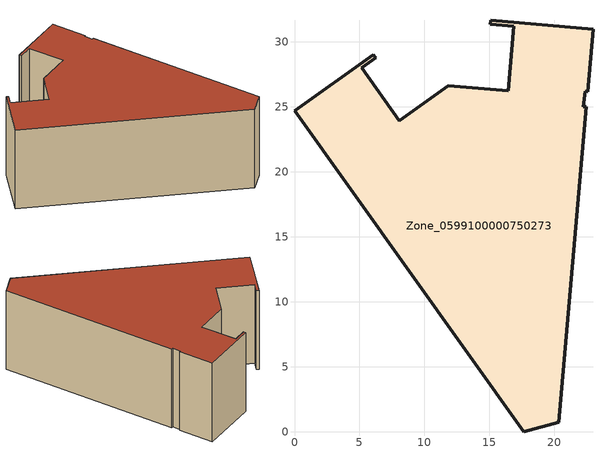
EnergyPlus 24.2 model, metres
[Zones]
Zone_0599100000750273
 floor ground (C_G): 16.45,26.23 16.85,31.19 15.06,31.33 15.09,31.65 22.96,30.97 22.55,26.17 22.37,26.18 22.23,25.02 22.45,25 20.34,0.73 17.63,0 0,24.7 6.07,29.02 6.25,28.76 5.16,27.98 8.04,23.93 11.82,26.61 z0
 wall outside (C_F): 22.96,30.97 15.09,31.65 15.06,31.33 16.85,31.19 16.45,26.23 11.82,26.61 8.04,23.93 5.16,27.98 6.25,28.76 6.07,29.02 0,24.7 17.63,0 20.34,0.73 22.45,25 22.23,25.02 22.37,26.18 22.55,26.17 22.96,30.97 z0:11.97
 roof outside (C_R): 16.85,31.19 16.45,26.23 11.82,26.61 8.04,23.93 5.16,27.98 6.25,28.76 6.07,29.02 0,24.7 17.63,0 20.34,0.73 22.45,25 22.23,25.02 22.37,26.18 22.55,26.17 22.96,30.97 15.09,31.65 15.06,31.33 z11.97
[BUILDING]
Pand.0599100000750273: North Axis=0; Terrain=City; Loads Convergence Tolerance Value=0.04; Temperature Convergence Tolerance Value=0.4; Solar Distribution=FullExterior; Maximum Number of Warmup Days=25; Minimum Number of Warmup Days=1
[Site:Location]
Rotterdam.The.Hague.AP_ZH_NLD Design_Conditions: Latitude=51.96; Longitude=4.45; Time Zone=1; Elevation=-4.5
[SITE:GROUNDTEMPERATURE:BUILDINGSURFACE]
18, 18, 18, 18, 18, 18, 18, 18, 18, 18, 18, 18
[MATERIAL] Thermal Absorptance=0.9; Solar Absorptance=0.7; Visible Absorptance=0.7
Name | Roughness | Thickness | Conductivity | Density | Specific Heat
G.TC.2006-2014 | MediumSmooth | 0.15 | 0.06 | 540 | 1210
F.TC.2006-2014 | Rough | 0.3 | 0.12 | 1920 | 840
R.TC.2006-2014 | MediumRough | 0.2 | 0.08 | 1500 | 1000
[CONSTRUCTION]
C_G: G.TC.2006-2014
C_F: F.TC.2006-2014
C_R: R.TC.2006-2014
[ZONE]
Zone_0599100000750273: Type=1; Multiplier=1; Ceiling Height=Autocalculate; Volume=Autocalculate; Floor Area=autocalculate; Part of Total Floor Area=Yes
[ZONEINFILTRATION:DESIGNFLOWRATE]
Infil_Zone_0599100000750273: Zone or ZoneList or Space or SpaceList=Zone_0599100000750273; Schedule=AlwaysOn; Design Flow Rate Calculation Method=Flow/Area; Flow Rate per Floor Area=0.0015; Constant Term Coefficient=1; Temperature Term Coefficient=0; Velocity Term Coefficient=0; Velocity Squared Term Coefficient=0
[HVACTEMPLATE:ZONE:IDEALLOADSAIRSYSTEM]
Zone_0599100000750273: Maximum Heating Supply Air Temperature=50; Minimum Cooling Supply Air Temperature=13; Maximum Heating Supply Air Humidity Ratio=0.0156; Minimum Cooling Supply Air Humidity Ratio=0.0077; Heating Limit=NoLimit; Cooling Limit=NoLimit; Dehumidification Control Type=ConstantSensibleHeatRatio; Cooling Sensible Heat Ratio=0.7; Dehumidification Setpoint=60; Humidification Control Type=None; Humidification Setpoint=30; Outdoor Air Method=None; Outdoor Air Flow Rate per Person=0.00944; Outdoor Air Flow Rate per Zone Floor Area=0; Outdoor Air Flow Rate per Zone=0; Demand Controlled Ventilation Type=None; Outdoor Air Economizer Type=NoEconomizer; Heat Recovery Type=None; Sensible Heat Recovery Effectiveness=0.7; Latent Heat Recovery Effectiveness=0.65
[ZONECONTROL:THERMOSTAT]
ThermostatControl_Zone_0599100000750273: Zone or ZoneList=Zone_0599100000750273; Control Type Schedule=DualSetpointControlType; Control 1=Thermostat_Zone_0599100000750273; Temperature Difference Between Cutout And Setpoint=0
[THERMOSTATSETPOINT:DUALSETPOINT]
Thermostat_Zone_0599100000750273: Heating Setpoint Temperature Schedule=HeatingSetpoint_Zone_0599100000750273; Cooling Setpoint Temperature Schedule=CoolingSetpoint_Zone_0599100000750273
[SCHEDULE:COMPACT]
HeatingSetpoint_Zone_0599100000750273: Through: 12/31, For: AllDays, Until: 24:00, 21
CoolingSetpoint_Zone_0599100000750273: Through: 12/31, For: AllDays, Until: 24:00, 24
DualSetpointControlType: Through: 12/31, For: AllDays, Until: 24:00, 4
AlwaysOn: Through: 12/31, For: AllDays, Until: 24:00, 1
